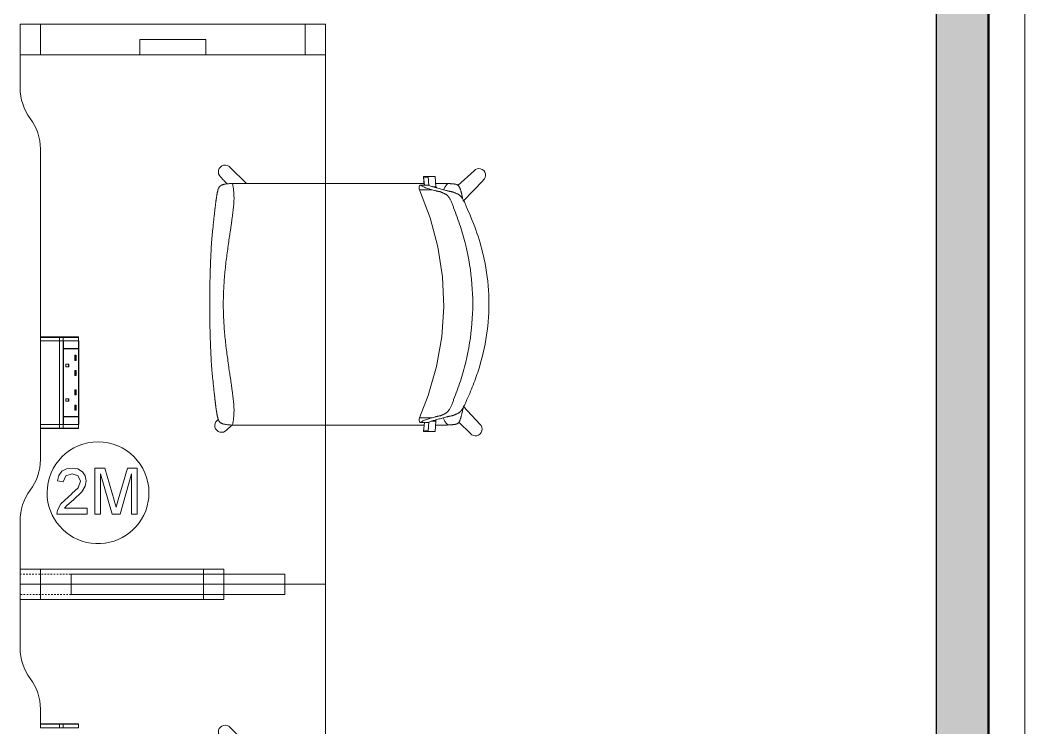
# Model space of a CAD drawing. Header units: millimetres. Extents: x 79795 to 317870, y -36033 to 97293.
# Drawn here: x 183900 to 185873, y 20355 to 21745 of the extents above; entities that cross this region are included whole.
import ezdxf

# ---------------------------------------------------------------- set-up
doc = ezdxf.new("R2010")
doc.units = ezdxf.units.MM
doc.header["$MEASUREMENT"] = 0
doc.linetypes.add('Dash', pattern=[6, 3, -3])
for name, color, linetype, lineweight in [('CSM-STL-XX-ZZ-M3-A-XXXX-00001_detached _19_04_21__rvt-1-Level 4$0$A-WALL', 7, 'CONTINUOUS', 9), ('CSM-STL-XX-ZZ-M3-A-XXXX-00001_detached _19_04_21__rvt-1-Level 4$0$A-WALL-PATT', 7, 'CONTINUOUS', 9), ('CSM-STL-XX-ZZ-M3-A-XXXX-00001_detached _19_04_21__rvt-1-Level 4$0$I-WALL', 7, 'CONTINUOUS', 9), ('I-FURN', 8, 'CONTINUOUS', 9), ('I-FURN-HDLN', 8, 'Dash', 9)]:
    doc.layers.add(name, color=color, linetype=linetype, lineweight=lineweight)

msp = doc.modelspace()

# ---------------------------------------------------------------- hatches: boundary and pattern name
at = {"layer": 'CSM-STL-XX-ZZ-M3-A-XXXX-00001_detached _19_04_21__rvt-1-Level 4$0$A-WALL-PATT'}
msp.add_hatch(color=256, dxfattribs=at).paths.add_polyline_path([(185800.8, 19405.3), (185800.8, 23365.3), (185698.8, 23365.3), (185698.8, 19405.3)], flags=0)

# ---------------------------------------------------------------- linework, layer by layer
at = {"layer": 'CSM-STL-XX-ZZ-M3-A-XXXX-00001_detached _19_04_21__rvt-1-Level 4$0$A-WALL'}
for p, q in [((185802.8, 19465.3), (185802.8, 23381.3)), ((185872.8, 22058.1), (185872.8, 19465.3))]:
    msp.add_line(p, q, dxfattribs=at)
at = {"layer": 'CSM-STL-XX-ZZ-M3-A-XXXX-00001_detached _19_04_21__rvt-1-Level 4$0$I-WALL', "lineweight": 30}
for p, q in [((185698.8, 23365.3), (185698.8, 19527.3)), ((185800.8, 19405.3), (185800.8, 23365.3))]:
    msp.add_line(p, q, dxfattribs=at)
at = {"layer": 'CSM-STL-XX-ZZ-M3-A-XXXX-00001_detached _19_04_21__rvt-1-Level 4$0$I-WALL'}
for p, q in [((185802.8, 20626.5), (185800.8, 20626.5)), ((185800.8, 20610.5), (185802.8, 20610.5))]:
    msp.add_line(p, q, dxfattribs=at)
at = {"layer": 'I-FURN'}
for p, q in [((183899.9, 21737.3), (184499.9, 21737.3)), ((183939.9, 21737.3), (183899.9, 21737.3)), ((183899.9, 21677.3), (183899.9, 21737.3)), ((183899.9, 21677.3), (183899.9, 21737.3)), ((184499.9, 21737.3), (183899.9, 21737.3)), ((183899.9, 21737.3), (183899.9, 21612.3)), ((183899.9, 21612.3), (183899.9, 21737.3)), ((183899.9, 21737.3), (184499.9, 21737.3)), ((184459.9, 21737.3), (183939.9, 21737.3)), ((183939.9, 21677.3), (183939.9, 21737.3)), ((183939.9, 21677.3), (183939.9, 21737.3)), ((184499.9, 21737.3), (184459.9, 21737.3)), ((184459.9, 21677.3), (184459.9, 21737.3)), ((184459.9, 21677.3), (184459.9, 21737.3)), ((184499.9, 21737.3), (184499.9, 21677.3)), ((184499.9, 21677.3), (184499.9, 21737.3)), ((184499.9, 20637.3), (184499.9, 21737.3)), ((184499.9, 21737.3), (184499.9, 20637.3)), ((184134.9, 21707.3), (184264.9, 21707.3)), ((184134.9, 21677.3), (184134.9, 21707.3)), ((184264.9, 21707.3), (184134.9, 21707.3)), ((184134.9, 21677.3), (184134.9, 21707.3)), ((184264.9, 21707.3), (184264.9, 21677.3)), ((184264.9, 21677.3), (184264.9, 21707.3)), ((184134.9, 21677.3), (183899.9, 21677.3)), ((183899.9, 21677.3), (183939.9, 21677.3)), ((183939.9, 21677.3), (184459.9, 21677.3)), ((184264.9, 21677.3), (184134.9, 21677.3)), ((184499.9, 21677.3), (184264.9, 21677.3)), ((184460.6, 21677.3), (184499.9, 21677.3)), ((183939.9, 21492.3), (183939.9, 21122.3)), ((183939.9, 21122.3), (183939.9, 21492.3)), ((184344.6, 21424.7), (184312.3, 21456)), ((184791.2, 21449.4), (184759.7, 21420.4)), ((184293.6, 21437.8), (184299.5, 21431.3)), ((184300.1, 21430.7), (184306.6, 21423.6)), ((184691.7, 21438.5), (184693.7, 21421.3)), ((184705, 21438.5), (184691.7, 21438.5)), ((184691.7, 21437.5), (184693.6, 21421.3)), ((184702.6, 21420.8), (184701.4, 21438.1)), ((184701.4, 21438.1), (184714.7, 21438.1)), ((184714.7, 21438.1), (184716.1, 21418.2)), ((184770, 21390), (184809.4, 21430.7)), ((184316.3, 21424.7), (184316.9, 21424.7)), ((184683.6, 21418), (184683.3, 21416.5)), ((184683.3, 21416.5), (184683.3, 21414.2)), ((184683.3, 21414.2), (184683.9, 21412.2)), ((184684.3, 21419.7), (184683.6, 21418)), ((184683.9, 21412.2), (184705.1, 21357)), ((184685.4, 21421.3), (184684.3, 21419.7)), ((184687.5, 21421.3), (184701.1, 21421.3)), ((184716.1, 21418.2), (184710.2, 21418.2)), ((184716.1, 21417.3), (184713.1, 21417.3)), ((184705.1, 21357), (184720.3, 21299.9)), ((184720.3, 21299.9), (184729.2, 21241.5)), ((184729.2, 21241.5), (184731.8, 21182.4)), ((184731.8, 21182.4), (184728, 21123.4)), ((183939.9, 21122.3), (183939.9, 21115.3)), ((183939.9, 21122.3), (183977.4, 21122.3)), ((183939.9, 21122.3), (183939.9, 21115.3)), ((183939.9, 21115.3), (183977.4, 21115.3)), ((183939.9, 21115.2), (183939.9, 20951.3)), ((183939.9, 20951.3), (183939.9, 21115.2)), ((183977.4, 21115.2), (183939.9, 21115.2)), ((183940.9, 21123.3), (183940.9, 21123.3)), ((183978, 21123.3), (183940.9, 21123.3)), ((183940.9, 21123.3), (183944.9, 21123.3)), ((183944.9, 21122.3), (183944.9, 21123.3)), ((183944.9, 21123.3), (183983.5, 21123.3)), ((183977.4, 21122.3), (183984.3, 21122.3)), ((183977.4, 21122.3), (183977.4, 21115.3)), ((183977.4, 21115.3), (183984.3, 21115.3)), ((183977.4, 20951.3), (183977.4, 21115.2)), ((183984.3, 21115.2), (183977.4, 21115.2)), ((183983.5, 21123.3), (183978, 21123.3)), ((183985.1, 21115.2), (183982.7, 21115.2)), ((184013.8, 21123.3), (183983.5, 21123.3)), ((184013.8, 21123.3), (183983.5, 21123.3)), ((183984.3, 21122.3), (184014.6, 21122.3)), ((183984.3, 21122.3), (183984.3, 21115.3)), ((183984.3, 21115.3), (184014.6, 21115.3)), ((183984.3, 20951.3), (183984.3, 21115.2)), ((183984.3, 21115.2), (183984.9, 21115.2)), ((183984.9, 21115.2), (183984.9, 21100.2)), ((183985.1, 21100.2), (183985.1, 21115.2)), ((183985.1, 21115.2), (184015, 21115.2)), ((184014.4, 21123.1), (184014.4, 21123.1)), ((184014.6, 21122.3), (184014.8, 21122.3)), ((184014.6, 21122.3), (184014.6, 21115.3)), ((184014.6, 21115.3), (184014.8, 21115.3)), ((184014.8, 21115.3), (184014.8, 21122.3)), ((184014.8, 21115.3), (184014.8, 21122.3)), ((184014.8, 21115.3), (184014.8, 21122.3)), ((184014.8, 20951.3), (184014.8, 21115.2)), ((184015, 21115.2), (184015, 21100.2)), ((184728, 21123.4), (184717.8, 21065.1)), ((183984.9, 21099.7), (183984.9, 20966.7)), ((184015, 21100.2), (183985.1, 21100.2)), ((183985.1, 20966.7), (183985.1, 21099.7)), ((184015, 21099.7), (183985.1, 21099.7)), ((184014.6, 21100.2), (184014.6, 21099.7)), ((184015, 21099.7), (184015, 20966.7)), ((184009.9, 21087.1), (184007.1, 21087.1)), ((184007.1, 21077.1), (184007.1, 21087.1)), ((184009.9, 21077.1), (184007.1, 21077.1)), ((184009.2, 21077.1), (184009.2, 21087.1)), ((184009.9, 21077.1), (184009.9, 21087.1)), ((183995.6, 21069.6), (183989.9, 21069.6)), ((183989.9, 21064.6), (183989.9, 21069.6)), ((183995.6, 21064.6), (183989.9, 21064.6)), ((183994.9, 21064.6), (183994.9, 21069.6)), ((183995.6, 21064.6), (183995.6, 21069.6)), ((184009.9, 21057.1), (184007.1, 21057.1)), ((184007.1, 21047.1), (184007.1, 21057.1)), ((184009.2, 21047.1), (184009.2, 21057.1)), ((184009.9, 21047.1), (184009.9, 21057.1)), ((184717.8, 21065.1), (184701.4, 21008.3)), ((184009.9, 21047.1), (184007.1, 21047.1)), ((184009.9, 21019.3), (184007.1, 21019.3)), ((184007.1, 21009.3), (184007.1, 21019.3)), ((184009.2, 21009.3), (184009.2, 21019.3)), ((184009.9, 21009.3), (184009.9, 21019.3)), ((183989.9, 21001.8), (183989.9, 20996.8)), ((183995.6, 21001.8), (183989.9, 21001.8)), ((183989.9, 20996.8), (183995.6, 20996.8)), ((183994.9, 20996.8), (183994.9, 21001.8)), ((183995.6, 20996.8), (183995.6, 21001.8)), ((184009.9, 21009.3), (184007.1, 21009.3)), ((184701.4, 21008.3), (184683.9, 20964.4)), ((184009.9, 20989.3), (184007.1, 20989.3)), ((184007.1, 20979.3), (184007.1, 20989.3)), ((184009.9, 20979.3), (184007.1, 20979.3)), ((184009.2, 20979.3), (184009.2, 20989.3)), ((184009.9, 20979.3), (184009.9, 20989.3)), ((184802.7, 20951.7), (184770.5, 20986.8)), ((183984.9, 20966.2), (183984.9, 20951.3)), ((184015, 20966.7), (183985.1, 20966.7)), ((183985.1, 20951.2), (183985.1, 20966.2)), ((183985.1, 20966.2), (184015, 20966.2)), ((184014.6, 20966.7), (184014.6, 20966.2)), ((184015, 20966.2), (184015, 20951.2)), ((184289.7, 20961.8), (184286.8, 20958.9)), ((184683.3, 20962.3), (184683.9, 20964.4)), ((184683.3, 20960), (184683.3, 20962.3)), ((184683.6, 20958.6), (184683.3, 20960)), ((184684.3, 20956.8), (184683.6, 20958.6)), ((184685.4, 20955.3), (184684.3, 20956.8)), ((184687.5, 20955.3), (184701.1, 20955.3)), ((184693.7, 20955.3), (184691.7, 20938.1)), ((184693.9, 20955.3), (184691.7, 20937.2)), ((184701.4, 20938.4), (184702.6, 20955.8)), ((184701.4, 20937.5), (184702.7, 20955.8)), ((184707.3, 20957.4), (184716.1, 20957.4)), ((184710.2, 20958.3), (184716.1, 20958.3)), ((184716.1, 20957.4), (184714.7, 20937.5)), ((184761.2, 20955.6), (184784, 20933.5)), ((183939.9, 20951.3), (183977.4, 20951.3)), ((183939.9, 20951.2), (183939.9, 20944.2)), ((183939.9, 20944.2), (183939.9, 20951.2)), ((183977.4, 20951.2), (183939.9, 20951.2)), ((183939.9, 20944.2), (183939.9, 20882.3)), ((183939.9, 20882.3), (183939.9, 20944.2)), ((183977.4, 20944.2), (183939.9, 20944.2)), ((183944.9, 20943.2), (183940.9, 20943.2)), ((183940.9, 20943.2), (183978, 20943.2)), ((183944.9, 20943.2), (183944.9, 20944.2)), ((183983.5, 20943.2), (183944.9, 20943.2)), ((183977.4, 20951.3), (183984.3, 20951.3)), ((183977.4, 20944.2), (183977.4, 20951.2)), ((183984.3, 20951.2), (183977.4, 20951.2)), ((183984.3, 20944.2), (183977.4, 20944.2)), ((183978, 20943.2), (183983.5, 20943.2)), ((183983.5, 20943.2), (184013.8, 20943.2)), ((183983.5, 20943.2), (184013.8, 20943.2)), ((183984.9, 20951.3), (183984.3, 20951.3)), ((183984.3, 20944.2), (183984.3, 20951.2)), ((184014.6, 20951.2), (183984.3, 20951.2)), ((184014.6, 20944.2), (183984.3, 20944.2)), ((184015, 20951.2), (183985.1, 20951.2)), ((184014.4, 20943.4), (184014.4, 20943.4)), ((184014.6, 20944.2), (184014.6, 20951.2)), ((184014.8, 20951.2), (184014.6, 20951.2)), ((184014.8, 20944.2), (184014.6, 20944.2)), ((184014.8, 20944.2), (184014.8, 20951.2)), ((184014.8, 20944.2), (184014.8, 20951.2)), ((184014.8, 20951.2), (184014.8, 20944.2)), ((184305, 20940.2), (184315.8, 20950)), ((184316.9, 20950), (184316.3, 20950)), ((184691.7, 20937.2), (184705, 20937.2)), ((184714.7, 20937.5), (184701.4, 20937.5)), ((183982, 20859.2), (183976.1, 20851.2)), ((183990.8, 20864.1), (183982, 20859.2)), ((183989.4, 20850.3), (184001.9, 20854.4)), ((184002.2, 20865.7), (183990.8, 20864.1)), ((184001.9, 20854.4), (184013.9, 20850.2)), ((184013.6, 20863.9), (184002.2, 20865.7)), ((184022.4, 20858.4), (184013.6, 20863.9)), ((184028, 20850.3), (184022.4, 20858.4)), ((184066.2, 20865.7), (184046.8, 20865.7)), ((184046.8, 20865.7), (184046.8, 20775.3)), ((184058.1, 20775.3), (184058.1, 20854.4)), ((184058.1, 20854.4), (184080.8, 20775.3)), ((184084.6, 20802.6), (184066.2, 20865.7)), ((184110.7, 20865.7), (184092.5, 20803.1)), ((184096.1, 20775.3), (184118.8, 20854.4)), ((184130.1, 20865.7), (184110.7, 20865.7)), ((184118.8, 20854.4), (184118.8, 20775.3)), ((184130.1, 20775.3), (184130.1, 20865.7)), ((183976.1, 20851.2), (183973.3, 20840.3)), ((183973.3, 20840.3), (183984.6, 20838.8)), ((183984.6, 20838.8), (183989.4, 20850.3)), ((184018.5, 20839.8), (184013.7, 20827)), ((184014.1, 20849.9), (184018.5, 20839.8)), ((184027.8, 20829.8), (184029.8, 20840.5)), ((184029.8, 20840.5), (184028, 20850.3)), ((184001.2, 20814.9), (183994.1, 20808.2)), ((184013.7, 20827), (184001.7, 20815.4)), ((184005, 20803.2), (184021.2, 20818.7)), ((184021.2, 20818.7), (184027.8, 20829.8)), ((183980, 20795.1), (183973.1, 20783.1)), ((183994.1, 20808.2), (183980, 20795.1)), ((183992, 20792.3), (184005, 20803.2)), ((184088.5, 20788.7), (184084.7, 20802)), ((184092.5, 20803.1), (184088.5, 20788.7)), ((183973.1, 20783.1), (183971.9, 20775.3)), ((183971.9, 20775.3), (184031.3, 20775.3)), ((183986.9, 20786.6), (183992, 20792.3)), ((184031.3, 20786.6), (183986.9, 20786.6)), ((184031.3, 20775.3), (184031.3, 20786.6)), ((184046.8, 20775.3), (184058.1, 20775.3)), ((184080.8, 20775.3), (184096.1, 20775.3)), ((184118.8, 20775.3), (184130.1, 20775.3)), ((183899.9, 20761.2), (183899.9, 20637.3)), ((183899.9, 20637.3), (183899.9, 20761.2)), ((183939.9, 20667.3), (183899.9, 20667.3)), ((183899.9, 20667.3), (184299.9, 20667.3)), ((183899.9, 20607.3), (183899.9, 20667.3)), ((183899.9, 20607.3), (183899.9, 20667.3)), ((184259.9, 20667.3), (183939.9, 20667.3)), ((183939.9, 20607.3), (183939.9, 20667.3)), ((183939.9, 20607.3), (183939.9, 20667.3)), ((183999.9, 20657.3), (183999.9, 20617.3)), ((184299.9, 20657.3), (183999.9, 20657.3)), ((184299.9, 20667.3), (184259.9, 20667.3)), ((184259.9, 20657.3), (184259.9, 20667.3)), ((184259.9, 20607.3), (184259.9, 20667.3)), ((184299.9, 20657.3), (184299.9, 20667.3)), ((184299.9, 20667.3), (184299.9, 20607.3)), ((184419.9, 20657.3), (184300.1, 20657.3)), ((184419.9, 20617.3), (184419.9, 20657.3)), ((184499.9, 20637.3), (183899.9, 20637.3)), ((183899.9, 20637.3), (183899.9, 20512.3)), ((183899.9, 20512.3), (183899.9, 20637.3)), ((183899.9, 20637.3), (184499.9, 20637.3)), ((183899.9, 20637.3), (184499.9, 20637.3)), ((184499.9, 20637.3), (183899.9, 20637.3)), ((184499.9, 19537.3), (184499.9, 20637.3)), ((184499.9, 20637.3), (184499.9, 19537.3)), ((183999.9, 20617.3), (184299.9, 20617.3)), ((184259.9, 20607.3), (184259.9, 20617.3)), ((184299.9, 20607.3), (184299.9, 20617.3)), ((184300.1, 20617.3), (184419.9, 20617.3)), ((184299.9, 20607.3), (183899.9, 20607.3)), ((183899.9, 20607.3), (183939.9, 20607.3)), ((183939.9, 20607.3), (184259.9, 20607.3)), ((184259.9, 20607.3), (184299.9, 20607.3)), ((183939.9, 20392.3), (183939.9, 20362.3)), ((183939.9, 20362.3), (183939.9, 20392.3)), ((183939.9, 20362.3), (183939.9, 20355.3)), ((183939.9, 20362.3), (183977.4, 20362.3)), ((183939.9, 20362.3), (183939.9, 20355.3)), ((183940.9, 20363.3), (183940.9, 20363.3)), ((183978, 20363.3), (183940.9, 20363.3)), ((183940.9, 20363.3), (183944.9, 20363.3)), ((183944.9, 20362.3), (183944.9, 20363.3)), ((183944.9, 20363.3), (183983.5, 20363.3)), ((183977.4, 20362.3), (183984.3, 20362.3)), ((183977.4, 20362.3), (183977.4, 20355.3)), ((183983.5, 20363.3), (183978, 20363.3)), ((184013.8, 20363.3), (183983.5, 20363.3)), ((184013.8, 20363.3), (183983.5, 20363.3)), ((183984.3, 20362.3), (184014.6, 20362.3)), ((183984.3, 20362.3), (183984.3, 20355.3)), ((184014.4, 20363.1), (184014.4, 20363.1)), ((184014.6, 20362.3), (184014.8, 20362.3)), ((184014.6, 20362.3), (184014.6, 20355.3)), ((184014.8, 20355.3), (184014.8, 20362.3)), ((184014.8, 20355.3), (184014.8, 20362.3)), ((184014.8, 20355.3), (184014.8, 20362.3)), ((183939.9, 20355.3), (183977.4, 20355.3)), ((183977.4, 20355.3), (183984.3, 20355.3)), ((183984.3, 20355.3), (184014.6, 20355.3)), ((184014.6, 20355.3), (184014.8, 20355.3)), ((184344.6, 20324.7), (184312.3, 20356))]:
    msp.add_line(p, q, dxfattribs=at)
at = {"layer": 'I-FURN', "flags": 128}
for points in [[(183939.9, 21122.3), (183939.9, 21122.3), (183939.9, 21122.4), (183939.9, 21122.4), (183939.9, 21122.5), (183939.9, 21122.5), (183939.9, 21122.5), (183940, 21122.6), (183940, 21122.6), (183940, 21122.7), (183940, 21122.7), (183940, 21122.7), (183940, 21122.8), (183940.1, 21122.8), (183940.1, 21122.8), (183940.1, 21122.9), (183940.1, 21122.9), (183940.1, 21122.9), (183940.2, 21123), (183940.2, 21123), (183940.2, 21123), (183940.3, 21123), (183940.3, 21123.1), (183940.3, 21123.1), (183940.3, 21123.1), (183940.4, 21123.1), (183940.4, 21123.2), (183940.4, 21123.2), (183940.5, 21123.2), (183940.5, 21123.2), (183940.6, 21123.2), (183940.6, 21123.2), (183940.6, 21123.3), (183940.7, 21123.3), (183940.7, 21123.3), (183940.8, 21123.3), (183940.8, 21123.3), (183940.8, 21123.3), (183940.9, 21123.3), (183940.9, 21123.3), (183940.9, 21123.3)], [(183978, 21123.3), (183975.2, 21123.3), (183972.5, 21123.3), (183969.9, 21123.3), (183967.3, 21123.3), (183964.9, 21123.3), (183962.6, 21123.3), (183960.3, 21123.3), (183958.2, 21123.3), (183956.2, 21123.3), (183954.3, 21123.3), (183952.5, 21123.3), (183950.8, 21123.3), (183949.3, 21123.3), (183947.9, 21123.3), (183946.6, 21123.3), (183945.4, 21123.3), (183944.4, 21123.3), (183943.4, 21123.3), (183942.7, 21123.3), (183942, 21123.3), (183941.5, 21123.3), (183941.1, 21123.3), (183940.9, 21123.3)], [(183940.9, 21123.3), (183940.9, 21123.3), (183940.9, 21123.3), (183940.9, 21123.3), (183941, 21123.3), (183941, 21123.3), (183941, 21123.3), (183941.1, 21123.3), (183941.1, 21123.3), (183941.2, 21123.3), (183941.2, 21123.3), (183941.3, 21123.3), (183941.4, 21123.3), (183941.4, 21123.3), (183941.5, 21123.3), (183941.6, 21123.3), (183941.7, 21123.3), (183941.8, 21123.3), (183941.9, 21123.3), (183942, 21123.3), (183942.1, 21123.3), (183942.3, 21123.3), (183942.4, 21123.3), (183942.5, 21123.3), (183942.6, 21123.3), (183942.8, 21123.3), (183942.9, 21123.3), (183943, 21123.3), (183943.2, 21123.3), (183943.3, 21123.3), (183943.5, 21123.3), (183943.6, 21123.3), (183943.8, 21123.3), (183943.9, 21123.3), (183944.1, 21123.3), (183944.2, 21123.3), (183944.4, 21123.3), (183944.6, 21123.3), (183944.7, 21123.3), (183944.9, 21123.3), (183944.9, 21123.3)], [(183983.5, 21123.3), (183983.4, 21123.3), (183983.3, 21123.3), (183983.2, 21123.3), (183983.1, 21123.3), (183983, 21123.3), (183982.8, 21123.3), (183982.7, 21123.3), (183982.6, 21123.3), (183982.5, 21123.3), (183982.3, 21123.3), (183982.2, 21123.3), (183982.1, 21123.3), (183981.9, 21123.3), (183981.8, 21123.3), (183981.6, 21123.3), (183981.5, 21123.3), (183981.3, 21123.3), (183981.2, 21123.3), (183981, 21123.3), (183980.8, 21123.3), (183980.7, 21123.3), (183980.5, 21123.3), (183980.4, 21123.3), (183980.2, 21123.3), (183980.1, 21123.3), (183979.9, 21123.3), (183979.7, 21123.3), (183979.6, 21123.3), (183979.4, 21123.3), (183979.3, 21123.3), (183979.1, 21123.3), (183979, 21123.3), (183978.8, 21123.3), (183978.7, 21123.3), (183978.5, 21123.3), (183978.4, 21123.3), (183978.2, 21123.3), (183978.1, 21123.3), (183978, 21123.3)], [(184014.6, 21122.8), (184014.6, 21122.8), (184014.7, 21122.7), (184014.7, 21122.7), (184014.7, 21122.7), (184014.7, 21122.6), (184014.7, 21122.6), (184014.7, 21122.5), (184014.7, 21122.5), (184014.8, 21122.5), (184014.8, 21122.4), (184014.8, 21122.4), (184014.8, 21122.3), (184014.8, 21122.3), (184014.8, 21122.3)], [(183940.9, 20943.2), (183940.9, 20943.2), (183940.8, 20943.2), (183940.8, 20943.2), (183940.8, 20943.2), (183940.7, 20943.2), (183940.7, 20943.2), (183940.6, 20943.2), (183940.6, 20943.2), (183940.6, 20943.2), (183940.5, 20943.3), (183940.5, 20943.3), (183940.5, 20943.3), (183940.4, 20943.3), (183940.4, 20943.3), (183940.4, 20943.4), (183940.3, 20943.4), (183940.3, 20943.4), (183940.3, 20943.4), (183940.2, 20943.5), (183940.2, 20943.5), (183940.2, 20943.5), (183940.1, 20943.5), (183940.1, 20943.6), (183940.1, 20943.6), (183940.1, 20943.6), (183940.1, 20943.7), (183940, 20943.7), (183940, 20943.7), (183940, 20943.8), (183940, 20943.8), (183940, 20943.9), (183940, 20943.9), (183940, 20943.9), (183939.9, 20944), (183939.9, 20944), (183939.9, 20944), (183939.9, 20944.1), (183939.9, 20944.1), (183939.9, 20944.2), (183939.9, 20944.2)], [(183944.9, 20943.2), (183944.8, 20943.2), (183944.6, 20943.2), (183944.4, 20943.2), (183944.3, 20943.2), (183944.1, 20943.2), (183944, 20943.2), (183943.8, 20943.2), (183943.7, 20943.2), (183943.5, 20943.2), (183943.4, 20943.2), (183943.2, 20943.2), (183943.1, 20943.2), (183942.9, 20943.2), (183942.8, 20943.2), (183942.7, 20943.2), (183942.5, 20943.2), (183942.4, 20943.2), (183942.3, 20943.2), (183942.2, 20943.2), (183942.1, 20943.2), (183941.9, 20943.2), (183941.8, 20943.2), (183941.7, 20943.2), (183941.6, 20943.2), (183941.6, 20943.2), (183941.5, 20943.2), (183941.4, 20943.2), (183941.3, 20943.2), (183941.3, 20943.2), (183941.2, 20943.2), (183941.1, 20943.2), (183941.1, 20943.2), (183941, 20943.2), (183941, 20943.2), (183941, 20943.2), (183941, 20943.2), (183940.9, 20943.2), (183940.9, 20943.2), (183940.9, 20943.2)], [(183940.9, 20943.2), (183940.9, 20943.2), (183940.9, 20943.2)], [(183940.9, 20943.2), (183941.2, 20943.2), (183941.6, 20943.2), (183942.2, 20943.2), (183942.9, 20943.2), (183943.7, 20943.2), (183944.6, 20943.2), (183945.7, 20943.2), (183946.9, 20943.2), (183948.2, 20943.2), (183949.7, 20943.2), (183951.3, 20943.2), (183953, 20943.2), (183954.8, 20943.2), (183956.7, 20943.2), (183958.8, 20943.2), (183960.9, 20943.2), (183963.2, 20943.2), (183965.5, 20943.2), (183968, 20943.2), (183970.5, 20943.2), (183973.2, 20943.2), (183975.9, 20943.2), (183978, 20943.2)], [(183978, 20943.2), (183978.1, 20943.2), (183978.2, 20943.2), (183978.4, 20943.2), (183978.5, 20943.2), (183978.7, 20943.2), (183978.8, 20943.2), (183979, 20943.2), (183979.1, 20943.2), (183979.3, 20943.2), (183979.4, 20943.2), (183979.6, 20943.2), (183979.7, 20943.2), (183979.9, 20943.2), (183980.1, 20943.2), (183980.2, 20943.2), (183980.4, 20943.2), (183980.5, 20943.2), (183980.7, 20943.2), (183980.8, 20943.2), (183981, 20943.2), (183981.2, 20943.2), (183981.3, 20943.2), (183981.5, 20943.2), (183981.6, 20943.2), (183981.8, 20943.2), (183981.9, 20943.2), (183982.1, 20943.2), (183982.2, 20943.2), (183982.3, 20943.2), (183982.5, 20943.2), (183982.6, 20943.2), (183982.7, 20943.2), (183982.8, 20943.2), (183983, 20943.2), (183983.1, 20943.2), (183983.2, 20943.2), (183983.3, 20943.2), (183983.4, 20943.2), (183983.5, 20943.2)], [(184014.8, 20944.2), (184014.8, 20944.1), (184014.8, 20944.1), (184014.8, 20944.1), (184014.8, 20944), (184014.7, 20944), (184014.7, 20943.9), (184014.7, 20943.9), (184014.7, 20943.9), (184014.7, 20943.8), (184014.7, 20943.8), (184014.7, 20943.8), (184014.7, 20943.7), (184014.6, 20943.7)], [(183939.9, 20362.3), (183939.9, 20362.3), (183939.9, 20362.4), (183939.9, 20362.4), (183939.9, 20362.5), (183939.9, 20362.5), (183939.9, 20362.5), (183940, 20362.6), (183940, 20362.6), (183940, 20362.7), (183940, 20362.7), (183940, 20362.7), (183940, 20362.8), (183940.1, 20362.8), (183940.1, 20362.8), (183940.1, 20362.9), (183940.1, 20362.9), (183940.1, 20362.9), (183940.2, 20363), (183940.2, 20363), (183940.2, 20363), (183940.3, 20363), (183940.3, 20363.1), (183940.3, 20363.1), (183940.3, 20363.1), (183940.4, 20363.1), (183940.4, 20363.2), (183940.4, 20363.2), (183940.5, 20363.2), (183940.5, 20363.2), (183940.6, 20363.2), (183940.6, 20363.2), (183940.6, 20363.3), (183940.7, 20363.3), (183940.7, 20363.3), (183940.8, 20363.3), (183940.8, 20363.3), (183940.8, 20363.3), (183940.9, 20363.3), (183940.9, 20363.3), (183940.9, 20363.3)], [(183978, 20363.3), (183975.2, 20363.3), (183972.5, 20363.3), (183969.9, 20363.3), (183967.3, 20363.3), (183964.9, 20363.3), (183962.6, 20363.3), (183960.3, 20363.3), (183958.2, 20363.3), (183956.2, 20363.3), (183954.3, 20363.3), (183952.5, 20363.3), (183950.8, 20363.3), (183949.3, 20363.3), (183947.9, 20363.3), (183946.6, 20363.3), (183945.4, 20363.3), (183944.4, 20363.3), (183943.4, 20363.3), (183942.7, 20363.3), (183942, 20363.3), (183941.5, 20363.3), (183941.1, 20363.3), (183940.9, 20363.3)], [(183940.9, 20363.3), (183940.9, 20363.3), (183940.9, 20363.3), (183940.9, 20363.3), (183941, 20363.3), (183941, 20363.3), (183941, 20363.3), (183941.1, 20363.3), (183941.1, 20363.3), (183941.2, 20363.3), (183941.2, 20363.3), (183941.3, 20363.3), (183941.4, 20363.3), (183941.4, 20363.3), (183941.5, 20363.3), (183941.6, 20363.3), (183941.7, 20363.3), (183941.8, 20363.3), (183941.9, 20363.3), (183942, 20363.3), (183942.1, 20363.3), (183942.3, 20363.3), (183942.4, 20363.3), (183942.5, 20363.3), (183942.6, 20363.3), (183942.8, 20363.3), (183942.9, 20363.3), (183943, 20363.3), (183943.2, 20363.3), (183943.3, 20363.3), (183943.5, 20363.3), (183943.6, 20363.3), (183943.8, 20363.3), (183943.9, 20363.3), (183944.1, 20363.3), (183944.2, 20363.3), (183944.4, 20363.3), (183944.6, 20363.3), (183944.7, 20363.3), (183944.9, 20363.3), (183944.9, 20363.3)], [(183983.5, 20363.3), (183983.4, 20363.3), (183983.3, 20363.3), (183983.2, 20363.3), (183983.1, 20363.3), (183983, 20363.3), (183982.8, 20363.3), (183982.7, 20363.3), (183982.6, 20363.3), (183982.5, 20363.3), (183982.3, 20363.3), (183982.2, 20363.3), (183982.1, 20363.3), (183981.9, 20363.3), (183981.8, 20363.3), (183981.6, 20363.3), (183981.5, 20363.3), (183981.3, 20363.3), (183981.2, 20363.3), (183981, 20363.3), (183980.8, 20363.3), (183980.7, 20363.3), (183980.5, 20363.3), (183980.4, 20363.3), (183980.2, 20363.3), (183980.1, 20363.3), (183979.9, 20363.3), (183979.7, 20363.3), (183979.6, 20363.3), (183979.4, 20363.3), (183979.3, 20363.3), (183979.1, 20363.3), (183979, 20363.3), (183978.8, 20363.3), (183978.7, 20363.3), (183978.5, 20363.3), (183978.4, 20363.3), (183978.2, 20363.3), (183978.1, 20363.3), (183978, 20363.3)], [(184014.6, 20362.8), (184014.6, 20362.8), (184014.7, 20362.7), (184014.7, 20362.7), (184014.7, 20362.7), (184014.7, 20362.6), (184014.7, 20362.6), (184014.7, 20362.5), (184014.7, 20362.5), (184014.8, 20362.5), (184014.8, 20362.4), (184014.8, 20362.4), (184014.8, 20362.3), (184014.8, 20362.3), (184014.8, 20362.3)]]:
    msp.add_lwpolyline(points, dxfattribs=at)
at = {"layer": 'I-FURN'}
for centre, radius, start, end in [((183999.9, 21612.3), 100, 180, 216.8699), ((183999.9, 21612.3), 100, 180, 216.8699), ((183839.9, 21492.3), 100, 0, 36.8699), ((183839.9, 21492.3), 100, 0, 36.8699), ((184302.3, 21447.5), 13.1, 40.3941, 228.0104), ((184800.9, 21440.7), 13.1, 310.4176, 138.0338), ((184295.3, 20948.9), 13.1, 130.3707, 317.9869), ((184794, 20942), 13.1, 220.3941, 48.0104), ((184052.9, 20817.1), 100, 0, 180), ((183839.9, 20882.3), 100, 323.1301, 0), ((183839.9, 20882.3), 100, 323.1301, 0), ((184000, 20762.3), 100, 143.1301, 180.6256), ((184000, 20762.3), 100, 143.1301, 180.6256), ((184052.9, 20817.1), 100, 180, 344.6808), ((184052.9, 20817.1), 100, 345, 0), ((183999.9, 20512.3), 100, 180, 216.8699), ((183999.9, 20512.3), 100, 180, 216.8699), ((183839.9, 20392.3), 100, 0, 36.8699), ((183839.9, 20392.3), 100, 0, 36.8699), ((184302.3, 20347.5), 13.1, 40.3941, 228.0104)]:
    msp.add_arc(centre, radius, start, end, dxfattribs=at)
for centre, major_axis, ratio, start_param, end_param in [((184697.1, 21454.9), (0, -17.4), 0.978487, 5.960696, 6.540192), ((184697.1, 21454), (0, -17.4), 0.978487, 5.960696, 6.540192), ((184710.4, 21454.9), (0, -17.4), 0.978487, 5.960696, 6.044337), ((183940.9, 21122.3), (0, 1), 0.998113, 0, 1.570796), ((183978, 21122.3), (0, 1), 0.56467, 0, 1.570796), ((183983.5, 21122.3), (0, 1), 0.819152, 4.712389, 6.283185), ((184013.8, 21122.3), (0, 1), 0.819152, 4.712389, 6.283185), ((183940.9, 20944.2), (0, 1), 0.998113, 1.570796, 3.141593), ((183978, 20944.2), (0, 1), 0.56467, 1.570796, 3.141593), ((183983.5, 20944.2), (0, 1), 0.819152, 3.141593, 4.712389), ((184013.8, 20944.2), (0, -1), 0.819152, 0, 1.570796), ((184697.1, 20921.6), (0, -17.4), 0.978487, 2.884586, 3.464082), ((184697.1, 20920.7), (0, -17.4), 0.978487, 2.884586, 3.464082), ((184710.4, 20920.7), (0, -17.4), 0.978487, 3.380441, 3.464082), ((183940.9, 20362.3), (0, 1), 0.998113, 0, 1.570796), ((183978, 20362.3), (0, 1), 0.56467, 0, 1.570796), ((183983.5, 20362.3), (0, 1), 0.819152, 4.712389, 6.283185), ((184013.8, 20362.3), (0, 1), 0.819152, 4.712389, 6.283185)]:
    msp.add_ellipse(centre, major_axis=major_axis, ratio=ratio, start_param=start_param, end_param=end_param, dxfattribs=at)
for points, knots in [([(184276.2, 21313.6), (184276.5, 21316.8), (184277, 21321.5), (184277.6, 21327.6), (184278, 21332.1), (184278.5, 21336.4), (184278.9, 21340.5), (184279.3, 21344.7), (184279.8, 21349.2), (184280.3, 21353.9), (184280.8, 21358.8), (184281.4, 21363.6), (184281.9, 21368.3), (184282.4, 21372.7), (184282.8, 21376.8), (184283.3, 21380.3), (184283.6, 21383.2), (184283.9, 21385.5), (184284.2, 21387.7), (184284.5, 21390.4), (184285, 21393.7), (184285.5, 21397.2), (184285.9, 21399.9), (184286.2, 21401.4), (184286.4, 21402.6), (184286.6, 21403.8), (184286.9, 21405.5), (184287.3, 21407.5), (184287.9, 21409.9), (184288.7, 21412.7), (184289.5, 21415.1), (184290.4, 21416.7), (184290.9, 21417.6), (184291.3, 21418.1), (184291.8, 21418.6), (184292.4, 21419.2), (184293.6, 21420.2), (184295.3, 21421.2), (184297.3, 21422), (184298.9, 21422.5), (184300.8, 21422.9), (184303.4, 21423.4), (184306.9, 21423.8), (184311, 21424.3), (184314.4, 21424.5), (184315.8, 21424.6), (184316.3, 21424.7)], [0, 0, 0, 0, 0.0625, 0.09375, 0.125, 0.15625, 0.1875, 0.21875, 0.25, 0.28125, 0.3125, 0.34375, 0.375, 0.40625, 0.4375, 0.46875, 0.484375, 0.5, 0.515625, 0.53125, 0.5625, 0.59375, 0.609375, 0.617188, 0.625, 0.632812, 0.640625, 0.65625, 0.671875, 0.6875, 0.71875, 0.734375, 0.742188, 0.75, 0.757812, 0.765625, 0.78125, 0.8125, 0.828125, 0.84375, 0.859375, 0.875, 0.90625, 0.9375, 0.96875, 1, 1, 1, 1]), ([(184288.8, 21412.8), (184288.7, 21412.7), (184288.5, 21411.9), (184288.1, 21410.5), (184287.6, 21408.7), (184287.2, 21406.9), (184286.9, 21405.6), (184286.8, 21405)], [0.2634642, 0.2634642, 0.2634642, 0.2634642, 0.26785714, 0.28571429, 0.30357143, 0.32142857, 0.33764593, 0.33764593, 0.33764593, 0.33764593]), ([(184299.5, 21422.6), (184299.3, 21422.5), (184298.4, 21422.3), (184297, 21421.9), (184295.7, 21421.3), (184294.9, 21420.9), (184294.8, 21420.8)], [0.11973466, 0.11973466, 0.11973466, 0.11973466, 0.125, 0.14285714, 0.16071429, 0.16623382, 0.16623382, 0.16623382, 0.16623382]), ([(184298.9, 21187.3), (184298.9, 21197.4), (184299.3, 21212.4), (184300.5, 21232.5), (184301.8, 21247.5), (184303.3, 21262.5), (184305.1, 21277.4), (184307, 21291.8), (184309, 21306.3), (184310.8, 21318.6), (184312.3, 21328.5), (184313.4, 21336), (184314.4, 21343.3), (184315.5, 21350.7), (184316.3, 21356.8), (184317, 21361.8), (184317.4, 21365.5), (184317.8, 21369.2), (184318.4, 21374.1), (184319.2, 21380.4), (184319.7, 21386.6), (184319.9, 21391.5), (184320, 21395.2), (184319.9, 21398.9), (184319.7, 21403.9), (184319, 21412.5), (184317.8, 21419.8), (184316.9, 21424.7)], [0, 0, 0, 0, 0.125, 0.1875, 0.25, 0.3125, 0.375, 0.4375, 0.5, 0.5625, 0.59375, 0.625, 0.65625, 0.6875, 0.71875, 0.734375, 0.75, 0.765625, 0.78125, 0.8125, 0.84375, 0.859375, 0.875, 0.890625, 0.90625, 0.9375, 1, 1, 1, 1]), ([(184316.9, 21424.7), (184327.1, 21424.7), (184342, 21424.7), (184361.7, 21424.7), (184376.5, 21424.7), (184391.2, 21424.7), (184405.8, 21424.7), (184418.1, 21424.7), (184428.1, 21424.7), (184435.7, 21424.7), (184443.3, 21424.7), (184453.4, 21424.7), (184465.9, 21424.7), (184478.3, 21424.7), (184488.4, 21424.7), (184494.8, 21424.7), (184498.7, 21424.7), (184500, 21424.7)], [-1, -1, -1, -1, -0.9285714, -0.8928571, -0.8571429, -0.8214286, -0.7857143, -0.75, -0.7321429, -0.7142857, -0.6964286, -0.6785714, -0.6428571, -0.6071429, -0.5892857, -0.5714286, -0.5621337, -0.5621337, -0.5621337, -0.5621337]), ([(184500, 21424.7), (184501.2, 21424.7), (184505, 21424.7), (184513.7, 21424.7), (184526.2, 21424.7), (184541.2, 21424.7), (184556.4, 21424.7), (184571.5, 21424.7), (184586.4, 21424.7), (184598.8, 21424.7), (184608.9, 21424.7), (184616.5, 21424.7), (184624.1, 21424.7), (184634, 21424.7), (184646.2, 21424.7), (184658.6, 21424.7), (184668.7, 21424.7), (184676.4, 21424.7), (184684.2, 21424.7), (184690.1, 21424.7), (184693.3, 21424.7), (184694, 21424.7)], [-0.5621337, -0.5621337, -0.5621337, -0.5621337, -0.5535714, -0.5357143, -0.5, -0.4642857, -0.4285714, -0.3928571, -0.3571429, -0.3214286, -0.3035714, -0.2857143, -0.2678571, -0.25, -0.2142857, -0.1785714, -0.1607143, -0.1428571, -0.125, -0.1071429, -0.1022726, -0.1022726, -0.1022726, -0.1022726]), ([(184684.5, 21412.2), (184684.8, 21412.2), (184685.4, 21412.2), (184687.4, 21412.2), (184691.3, 21412.2), (184698.5, 21412.2), (184705.1, 21412.2), (184708.8, 21412.2)], [0.4444444, 0.4444444, 0.4444444, 0.4444444, 0.5138889, 0.5833333, 0.7222222, 0.8611111, 1, 1, 1, 1]), ([(184687.5, 21421.3), (184686.9, 21421.3), (184686.1, 21421.3), (184685.5, 21421.3), (184685.4, 21421.3), (184686, 21421.3), (184686.8, 21421.3), (184687.1, 21421.3)], [0, 0, 0, 0, 0.125, 0.25, 0.375, 0.5, 0.5828112, 0.5828112, 0.5828112, 0.5828112]), ([(184708.3, 21418.8), (184710.2, 21418.2), (184713.4, 21417.1), (184718.4, 21415.7), (184722.5, 21414.5), (184726.7, 21413.4), (184731.2, 21412.2), (184735.3, 21411.1), (184738.6, 21410.2), (184740.8, 21409.7), (184742.5, 21409.3), (184744.2, 21409), (184745.9, 21408.7), (184747.6, 21408.3), (184749, 21408), (184750.1, 21407.6), (184751, 21407.3), (184751.5, 21407.1), (184751.8, 21407), (184752.2, 21406.8), (184752.7, 21406.6), (184753.6, 21406.2), (184755, 21405.7), (184756.6, 21405.1), (184758.3, 21404.3), (184760, 21403.4), (184761.8, 21402.2), (184763.2, 21401.1), (184764.2, 21400.1), (184764.7, 21399.5), (184765.1, 21399.1), (184765.5, 21398.6), (184766.1, 21397.9), (184767, 21396.7), (184768.4, 21394.9), (184770, 21392.4), (184772, 21388.8), (184774.5, 21383.7), (184776.3, 21378.9), (184777.2, 21376.4)], [0, 0, 0, 0, 0.142857, 0.214286, 0.285714, 0.357143, 0.428571, 0.5, 0.535714, 0.571429, 0.589286, 0.607143, 0.642857, 0.660714, 0.678571, 0.696429, 0.705357, 0.709821, 0.714286, 0.71875, 0.723214, 0.732143, 0.75, 0.767857, 0.785714, 0.803571, 0.821429, 0.839286, 0.848214, 0.852679, 0.857143, 0.861607, 0.866071, 0.875, 0.892857, 0.910714, 0.928571, 0.964286, 1, 1, 1, 1]), ([(184751.2, 21376.4), (184750.5, 21378.9), (184749, 21383.6), (184746.8, 21388.6), (184745, 21392.2), (184743.6, 21394.7), (184742.4, 21396.5), (184741.5, 21397.7), (184741, 21398.4), (184740.6, 21398.9), (184740.3, 21399.4), (184739.7, 21399.9), (184738.8, 21400.9), (184737.4, 21402.1), (184735.7, 21403.3), (184734, 21404.3), (184732.3, 21405.1), (184730.7, 21405.8), (184729.4, 21406.4), (184728.5, 21406.7), (184728, 21407), (184727.7, 21407.1), (184727.3, 21407.3), (184726.9, 21407.5), (184726.1, 21407.8), (184725.1, 21408.1), (184723.9, 21408.5), (184722.4, 21408.8), (184721, 21409), (184719.5, 21409.3), (184718.3, 21409.5), (184717.1, 21409.9), (184715.5, 21410.3), (184712.7, 21411.1), (184710.4, 21411.7), (184708.8, 21412.2)], [0, 0, 0, 0, 0.0625, 0.125, 0.15625, 0.1875, 0.21875, 0.234375, 0.242188, 0.25, 0.257812, 0.265625, 0.28125, 0.3125, 0.34375, 0.375, 0.40625, 0.4375, 0.46875, 0.484375, 0.492188, 0.5, 0.507812, 0.515625, 0.53125, 0.5625, 0.59375, 0.625, 0.6875, 0.71875, 0.75, 0.78125, 0.8125, 0.875, 1, 1, 1, 1]), ([(184717.7, 21415.9), (184717.4, 21416.3), (184717.1, 21416.8), (184716.9, 21417.1), (184716.8, 21417.1)], [-0.5281276, -0.5281276, -0.5281276, -0.5281276, -0.3333333, -0.3243711, -0.3243711, -0.3243711, -0.3243711]), ([(184739.5, 21424.5), (184737.9, 21422.6), (184735, 21418.8), (184732.5, 21414.5), (184731.3, 21412.2), (184731.1, 21411.8)], [0, 0, 0, 0, 0.02777778, 0.05555556, 0.06066679, 0.06066679, 0.06066679, 0.06066679]), ([(184739.5, 21424.5), (184740.5, 21424.4), (184742.2, 21424.3), (184744.1, 21424.2), (184745.2, 21424.1), (184746.1, 21424.1), (184746.9, 21424), (184747.9, 21423.9), (184749.1, 21423.8), (184750.3, 21423.7), (184751.2, 21423.6), (184751.7, 21423.6), (184752.1, 21423.5), (184752.5, 21423.5), (184753, 21423.4), (184753.9, 21423.3), (184755.1, 21423.1), (184756.5, 21422.7), (184757.7, 21422.3), (184758.9, 21421.7), (184760.1, 21420.8), (184761, 21419.8), (184761.6, 21418.9), (184762.1, 21418.2), (184762.5, 21417.6), (184763, 21416.6), (184763.6, 21415.3), (184764.2, 21413.6), (184764.8, 21411.8), (184765.3, 21410.1), (184765.8, 21408.5), (184766.2, 21406.9), (184766.7, 21405.2), (184767.1, 21403.4), (184767.7, 21400.9), (184768.7, 21396.5), (184769.6, 21392.8), (184770, 21390.4)], [0, 0, 0, 0, 0.0625, 0.09375, 0.109375, 0.125, 0.140625, 0.15625, 0.1875, 0.21875, 0.234375, 0.242188, 0.25, 0.257812, 0.265625, 0.28125, 0.3125, 0.34375, 0.375, 0.40625, 0.4375, 0.46875, 0.484375, 0.5, 0.515625, 0.53125, 0.5625, 0.59375, 0.625, 0.65625, 0.6875, 0.71875, 0.75, 0.78125, 0.8125, 0.875, 1, 1, 1, 1]), ([(184285.4, 21396.7), (184285.4, 21396.5), (184285.3, 21395.5), (184285, 21393.8), (184284.7, 21391.4), (184284.4, 21389.5), (184284.3, 21388.3), (184284.2, 21387.9)], [0.40654079, 0.40654079, 0.40654079, 0.40654079, 0.41071429, 0.42857143, 0.44642857, 0.46428571, 0.47431632, 0.47431632, 0.47431632, 0.47431632]), ([(184283.2, 21379.6), (184283.1, 21379.3), (184283, 21378.2), (184282.7, 21375.6), (184282.3, 21372), (184281.8, 21367.8), (184281.4, 21363.8), (184281.1, 21361), (184280.9, 21359.6)], [0.5447675, 0.5447675, 0.5447675, 0.5447675, 0.5535714, 0.5714286, 0.6071429, 0.6428571, 0.6785714, 0.7142857, 0.7142857, 0.7142857, 0.7142857]), ([(184751.2, 21000.1), (184756, 21012.1), (184764.8, 21036.2), (184778.9, 21085.8), (184789.2, 21149.5), (184789.2, 21227), (184778.9, 21290.7), (184764.8, 21340.3), (184756, 21364.5), (184751.2, 21376.4)], [-1, -1, -1, -1, -0.9, -0.8, -0.6, -0.4, -0.2, -0.1, 0, 0, 0, 0]), ([(184777.2, 21376.4), (184784.7, 21360.3), (184797.9, 21327.5), (184813.7, 21270.6), (184822.2, 21206.1), (184819, 21135.1), (184806.5, 21077.3), (184791.4, 21032.6), (184782.2, 21010.9), (184777.2, 21000.1)], [-1, -1, -1, -1, -0.863636, -0.727273, -0.545455, -0.363636, -0.181818, -0.090909, 0, 0, 0, 0]), ([(184276.2, 21061), (184275.4, 21073), (184274.4, 21091), (184273.6, 21112), (184273.2, 21124), (184272.9, 21133.1), (184272.7, 21142.1), (184272.5, 21151.1), (184272.4, 21160.1), (184272.2, 21169.2), (184272.2, 21178.2), (184272.2, 21187.3), (184272.2, 21196.4), (184272.2, 21205.5), (184272.4, 21214.5), (184272.5, 21223.5), (184272.7, 21232.6), (184272.9, 21241.6), (184273.2, 21250.6), (184273.6, 21262.6), (184274.4, 21283.6), (184275.4, 21301.6), (184276.2, 21313.6)], [0, 0, 0, 0, 0.142857, 0.214286, 0.25, 0.285714, 0.321429, 0.357143, 0.392857, 0.428571, 0.464286, 0.5, 0.535714, 0.571429, 0.607143, 0.642857, 0.678571, 0.714286, 0.75, 0.785714, 0.857143, 1, 1, 1, 1]), ([(184273.3, 21255.9), (184273.3, 21254.1), (184273.2, 21251.3), (184273.1, 21248.5), (184273.1, 21247.5)], [0.45739181, 0.45739181, 0.45739181, 0.45739181, 0.5, 0.52352779, 0.52352779, 0.52352779, 0.52352779]), ([(184316.9, 20950), (184317.8, 20954.9), (184319, 20962.2), (184319.7, 20970.8), (184319.9, 20975.7), (184320, 20979.4), (184319.9, 20983.1), (184319.7, 20988.1), (184319.2, 20994.3), (184318.4, 21000.5), (184317.8, 21005.5), (184317.4, 21009.2), (184317, 21012.9), (184316.3, 21017.8), (184315.5, 21024), (184314.4, 21031.3), (184313.4, 21038.7), (184312.3, 21046.1), (184310.8, 21056), (184309, 21068.4), (184307, 21082.8), (184305.1, 21097.3), (184303.3, 21112.2), (184301.8, 21127.2), (184300.5, 21142.2), (184299.3, 21162.2), (184298.9, 21177.3), (184298.9, 21187.3)], [0, 0, 0, 0, 0.0625, 0.09375, 0.109375, 0.125, 0.140625, 0.15625, 0.1875, 0.21875, 0.234375, 0.25, 0.265625, 0.28125, 0.3125, 0.34375, 0.375, 0.40625, 0.4375, 0.5, 0.5625, 0.625, 0.6875, 0.75, 0.8125, 0.875, 1, 1, 1, 1]), ([(184273.1, 21127.1), (184273.1, 21126.1), (184273.2, 21123.3), (184273.3, 21120.6), (184273.4, 21118.8)], [0.47647303, 0.47647303, 0.47647303, 0.47647303, 0.5, 0.54260339, 0.54260339, 0.54260339, 0.54260339]), ([(184316.3, 20950), (184315.8, 20950), (184314.5, 20950.1), (184311.2, 20950.4), (184307.1, 20950.8), (184303.6, 20951.2), (184301, 20951.7), (184299.1, 20952.1), (184297.4, 20952.6), (184295.9, 20953.2), (184294.6, 20953.9), (184293.4, 20954.6), (184292.5, 20955.4), (184291.8, 20956), (184291.3, 20956.6), (184290.6, 20957.6), (184289.6, 20959.4), (184288.7, 20961.8), (184287.9, 20964.6), (184287.4, 20966.9), (184287, 20969), (184286.6, 20970.6), (184286.4, 20971.8), (184286.2, 20972.9), (184286, 20974.4), (184285.6, 20977), (184285.1, 20980.3), (184284.6, 20983.5), (184284.3, 20986.1), (184284, 20988.2), (184283.7, 20990.5), (184283.4, 20993.3), (184283, 20996.8), (184282.5, 21001), (184282, 21005.4), (184281.4, 21010.4), (184280.9, 21015.5), (184280.3, 21020.7), (184279.8, 21025.7), (184279.3, 21030.3), (184278.9, 21034.4), (184278.5, 21038.4), (184278, 21042.6), (184277.6, 21047.2), (184276.9, 21053.2), (184276.5, 21057.9), (184276.2, 21061)], [0, 0, 0, 0, 0.03125, 0.0625, 0.09375, 0.125, 0.140625, 0.15625, 0.171875, 0.1875, 0.203125, 0.21875, 0.234375, 0.242188, 0.25, 0.265625, 0.28125, 0.3125, 0.328125, 0.34375, 0.359375, 0.367188, 0.375, 0.382812, 0.390625, 0.40625, 0.4375, 0.46875, 0.484375, 0.5, 0.515625, 0.53125, 0.5625, 0.59375, 0.625, 0.65625, 0.6875, 0.71875, 0.75, 0.78125, 0.8125, 0.84375, 0.875, 0.90625, 0.9375, 1, 1, 1, 1]), ([(184281.2, 21012.9), (184281.3, 21011.5), (184281.6, 21008.7), (184282, 21004.9), (184282.4, 21001.6), (184282.7, 20998.9), (184283, 20996.8), (184283.2, 20995), (184283.3, 20993.9), (184283.4, 20993.6)], [0.2857143, 0.2857143, 0.2857143, 0.2857143, 0.3214286, 0.3571429, 0.3928571, 0.4107143, 0.4285714, 0.4464286, 0.4561916, 0.4561916, 0.4561916, 0.4561916]), ([(184777.2, 21000.1), (184776.3, 20997.6), (184774.5, 20992.9), (184772, 20987.8), (184770, 20984.2), (184768.4, 20981.7), (184767, 20979.8), (184766.1, 20978.6), (184765.5, 20978), (184765.1, 20977.5), (184764.7, 20977), (184764.2, 20976.4), (184763.2, 20975.5), (184761.8, 20974.3), (184760, 20973.2), (184758.3, 20972.3), (184756.6, 20971.5), (184755, 20970.8), (184753.6, 20970.3), (184752.7, 20970), (184752.2, 20969.8), (184751.8, 20969.6), (184751.5, 20969.4), (184751, 20969.2), (184750.1, 20968.9), (184749, 20968.5), (184747.6, 20968.2), (184745.9, 20967.9), (184744.2, 20967.6), (184742.5, 20967.3), (184741.2, 20967), (184739.9, 20966.6), (184738.2, 20966.2), (184735.3, 20965.4), (184731.2, 20964.4), (184726.7, 20963.2), (184722.5, 20962), (184718.4, 20960.9), (184714.6, 20959.8), (184711.2, 20958.7), (184709.2, 20958.1), (184708.3, 20957.7)], [0, 0, 0, 0, 0.035714, 0.071429, 0.089286, 0.107143, 0.125, 0.133929, 0.138393, 0.142857, 0.147321, 0.151786, 0.160714, 0.178571, 0.196429, 0.214286, 0.232143, 0.25, 0.267857, 0.276786, 0.28125, 0.285714, 0.290179, 0.294643, 0.303571, 0.321429, 0.339286, 0.357143, 0.392857, 0.410714, 0.428571, 0.446429, 0.464286, 0.5, 0.571429, 0.642857, 0.714286, 0.785714, 0.857143, 0.928571, 1, 1, 1, 1]), ([(184708.8, 20964.4), (184710.4, 20964.8), (184712.7, 20965.5), (184715.5, 20966.3), (184717.1, 20966.7), (184718.3, 20967), (184719.5, 20967.3), (184721, 20967.6), (184722.4, 20967.8), (184723.9, 20968.1), (184725.1, 20968.4), (184726.1, 20968.8), (184726.9, 20969.1), (184727.3, 20969.3), (184727.7, 20969.4), (184728, 20969.6), (184728.5, 20969.8), (184729.4, 20970.2), (184730.7, 20970.7), (184732.3, 20971.5), (184734, 20972.3), (184735.7, 20973.3), (184737.4, 20974.4), (184738.8, 20975.6), (184739.7, 20976.6), (184740.3, 20977.2), (184740.6, 20977.7), (184741, 20978.2), (184741.5, 20978.8), (184742.4, 20980), (184743.6, 20981.9), (184745, 20984.4), (184746.8, 20987.9), (184749, 20993), (184750.5, 20997.7), (184751.2, 21000.1)], [0, 0, 0, 0, 0.125, 0.1875, 0.21875, 0.25, 0.28125, 0.3125, 0.375, 0.40625, 0.4375, 0.46875, 0.484375, 0.492188, 0.5, 0.507812, 0.515625, 0.53125, 0.5625, 0.59375, 0.625, 0.65625, 0.6875, 0.71875, 0.734375, 0.742188, 0.75, 0.757812, 0.765625, 0.78125, 0.8125, 0.84375, 0.875, 0.9375, 1, 1, 1, 1]), ([(184284.3, 20985.9), (184284.4, 20985.5), (184284.5, 20984.3), (184284.8, 20982.4), (184285.1, 20980.1), (184285.3, 20978.4), (184285.5, 20977.6), (184285.5, 20977.5)], [0.52489931, 0.52489931, 0.52489931, 0.52489931, 0.53571429, 0.55357143, 0.57142857, 0.58928571, 0.5919133, 0.5919133, 0.5919133, 0.5919133]), ([(184770, 20984.2), (184769.6, 20981.9), (184768.7, 20978.1), (184767.7, 20973.7), (184767.1, 20971.2), (184766.7, 20969.4), (184766.2, 20967.7), (184765.8, 20966.2), (184765.3, 20964.6), (184764.8, 20962.9), (184764.2, 20961.1), (184763.6, 20959.4), (184763, 20958.1), (184762.5, 20957.1), (184762.1, 20956.4), (184761.6, 20955.7), (184761, 20954.9), (184760.1, 20953.9), (184758.9, 20953), (184757.7, 20952.4), (184756.5, 20951.9), (184755.1, 20951.6), (184753.9, 20951.4), (184753, 20951.3), (184752.5, 20951.2), (184752.1, 20951.1), (184751.7, 20951.1), (184751.2, 20951), (184750.3, 20950.9), (184749.1, 20950.8), (184747.9, 20950.7), (184746.9, 20950.7), (184746.1, 20950.6), (184745.2, 20950.5), (184744.1, 20950.5), (184742.2, 20950.4), (184740.5, 20950.3), (184739.5, 20950.2)], [0, 0, 0, 0, 0.125, 0.1875, 0.21875, 0.25, 0.28125, 0.3125, 0.34375, 0.375, 0.40625, 0.4375, 0.46875, 0.484375, 0.5, 0.515625, 0.53125, 0.5625, 0.59375, 0.625, 0.65625, 0.6875, 0.71875, 0.734375, 0.742188, 0.75, 0.757812, 0.765625, 0.78125, 0.8125, 0.84375, 0.859375, 0.875, 0.890625, 0.90625, 0.9375, 1, 1, 1, 1]), ([(184286.9, 20969.4), (184287, 20968.7), (184287.3, 20967.4), (184287.7, 20965.5), (184288.2, 20963.7), (184288.6, 20962.4), (184288.8, 20961.8), (184288.8, 20961.8)], [0.66001447, 0.66001447, 0.66001447, 0.66001447, 0.67857143, 0.69642857, 0.71428571, 0.73214286, 0.73259197, 0.73259197, 0.73259197, 0.73259197]), ([(184296.1, 20953.2), (184296.3, 20953.1), (184297.1, 20952.8), (184298.6, 20952.3), (184300.4, 20951.8), (184301.6, 20951.6), (184301.9, 20951.6)], [0.83602658, 0.83602658, 0.83602658, 0.83602658, 0.83928571, 0.85714286, 0.875, 0.88324401, 0.88324401, 0.88324401, 0.88324401]), ([(184708.8, 20964.4), (184705.8, 20964.4), (184700.4, 20964.4), (184694, 20964.4), (184689.3, 20964.4), (184686.6, 20964.4), (184685.2, 20964.4), (184684.7, 20964.4), (184684.5, 20964.4)], [0, 0, 0, 0, 0.1111111, 0.2222222, 0.3333333, 0.4444444, 0.5, 0.5555556, 0.5555556, 0.5555556, 0.5555556]), ([(184687.1, 20955.3), (184686.8, 20955.3), (184686, 20955.3), (184685.4, 20955.3), (184685.5, 20955.3), (184686.1, 20955.3), (184686.9, 20955.3), (184687.5, 20955.3)], [0.4162183, 0.4162183, 0.4162183, 0.4162183, 0.5, 0.625, 0.75, 0.875, 1, 1, 1, 1]), ([(184730.5, 20964.2), (184730.9, 20963.4), (184732.2, 20960.6), (184735, 20955.9), (184737.9, 20952.1), (184739.5, 20950.2)], [0.93303317, 0.93303317, 0.93303317, 0.93303317, 0.94444444, 0.97222222, 1, 1, 1, 1]), ([(184500, 20950), (184498.8, 20950), (184495, 20950), (184488.7, 20950), (184478.6, 20950), (184466, 20950), (184450.9, 20950), (184435.5, 20950), (184420.3, 20950), (184405.5, 20950), (184390.8, 20950), (184376.1, 20950), (184361.4, 20950), (184341.8, 20950), (184327, 20950), (184316.9, 20950)], [-0.4371491, -0.4371491, -0.4371491, -0.4371491, -0.4285714, -0.4107143, -0.3928571, -0.3571429, -0.3214286, -0.2857143, -0.25, -0.2142857, -0.1785714, -0.1428571, -0.1071429, -0.0714286, 0, 0, 0, 0]), ([(184694, 20950), (184693.5, 20950), (184688, 20950), (184677.2, 20950), (184661.8, 20950), (184646.7, 20950), (184634.2, 20950), (184624.1, 20950), (184616.5, 20950), (184608.8, 20950), (184598.7, 20950), (184586.2, 20950), (184573.8, 20950), (184563.8, 20950), (184556.2, 20950), (184548.7, 20950), (184538.7, 20950), (184526.4, 20950), (184514, 20950), (184505.2, 20950), (184501.3, 20950), (184500, 20950)], [-0.896036, -0.896036, -0.896036, -0.896036, -0.8928571, -0.8571429, -0.8214286, -0.7857143, -0.75, -0.7321429, -0.7142857, -0.6964286, -0.6785714, -0.6428571, -0.6071429, -0.5892857, -0.5714286, -0.5535714, -0.5357143, -0.5, -0.4642857, -0.4464286, -0.4371491, -0.4371491, -0.4371491, -0.4371491])]:
    msp.add_open_spline(points, degree=3, knots=knots, dxfattribs=at)
for points in [[(184708.8, 21412.2), (184706.8, 21412.7), (184703, 21413.8), (184698, 21415.4), (184693.8, 21417), (184690.5, 21418.4), (184688.4, 21419.9), (184687.7, 21420.8), (184687.5, 21421.3)], [(184701.1, 21421.3), (184702.2, 21420.9), (184704.5, 21420.1), (184707, 21419.3), (184708.3, 21418.8)], [(184716.6, 21424.7), (184723.2, 21424.7), (184729.5, 21424.7), (184735.6, 21424.7)], [(184735.6, 21424.7), (184736.3, 21424.6), (184737.5, 21424.6), (184738.8, 21424.5), (184739.5, 21424.5)], [(184272.2, 21192.5), (184272.2, 21190.8), (184272.2, 21189.1), (184272.2, 21187.3)], [(184272.2, 21187.3), (184272.2, 21185.6), (184272.2, 21183.9), (184272.2, 21182.1)], [(184770, 20984.2), (184770.3, 20985.5), (184770.5, 20986.7), (184770.7, 20987.9)], [(184770.7, 20987.8), (184770.5, 20986.6), (184770.3, 20985.4), (184770, 20984.2)], [(184687.5, 20955.3), (184687.7, 20955.7), (184688.4, 20956.6), (184690.5, 20958.1), (184693.8, 20959.6), (184698, 20961.1), (184703, 20962.8), (184706.8, 20963.9), (184708.8, 20964.4)], [(184708.3, 20957.7), (184707, 20957.3), (184704.5, 20956.5), (184702.2, 20955.7), (184701.1, 20955.3)], [(184716.9, 20959.5), (184717.1, 20959.8), (184717.4, 20960.2), (184717.7, 20960.6)], [(184735.6, 20950), (184729.5, 20950), (184723.2, 20950), (184716.7, 20950)], [(184739.5, 20950.2), (184738.8, 20950.2), (184737.5, 20950.1), (184736.3, 20950), (184735.6, 20950)]]:
    msp.add_open_spline(points, degree=3, dxfattribs=at)
at = {"layer": 'I-FURN-HDLN'}
for p, q in [((183899.9, 20617.3), (183899.9, 20657.3)), ((183899.9, 20657.3), (184419.9, 20657.3)), ((184419.9, 20657.3), (184419.9, 20617.3)), ((184419.9, 20617.3), (183899.9, 20617.3))]:
    msp.add_line(p, q, dxfattribs=at)

doc.saveas('drawing.dxf')
